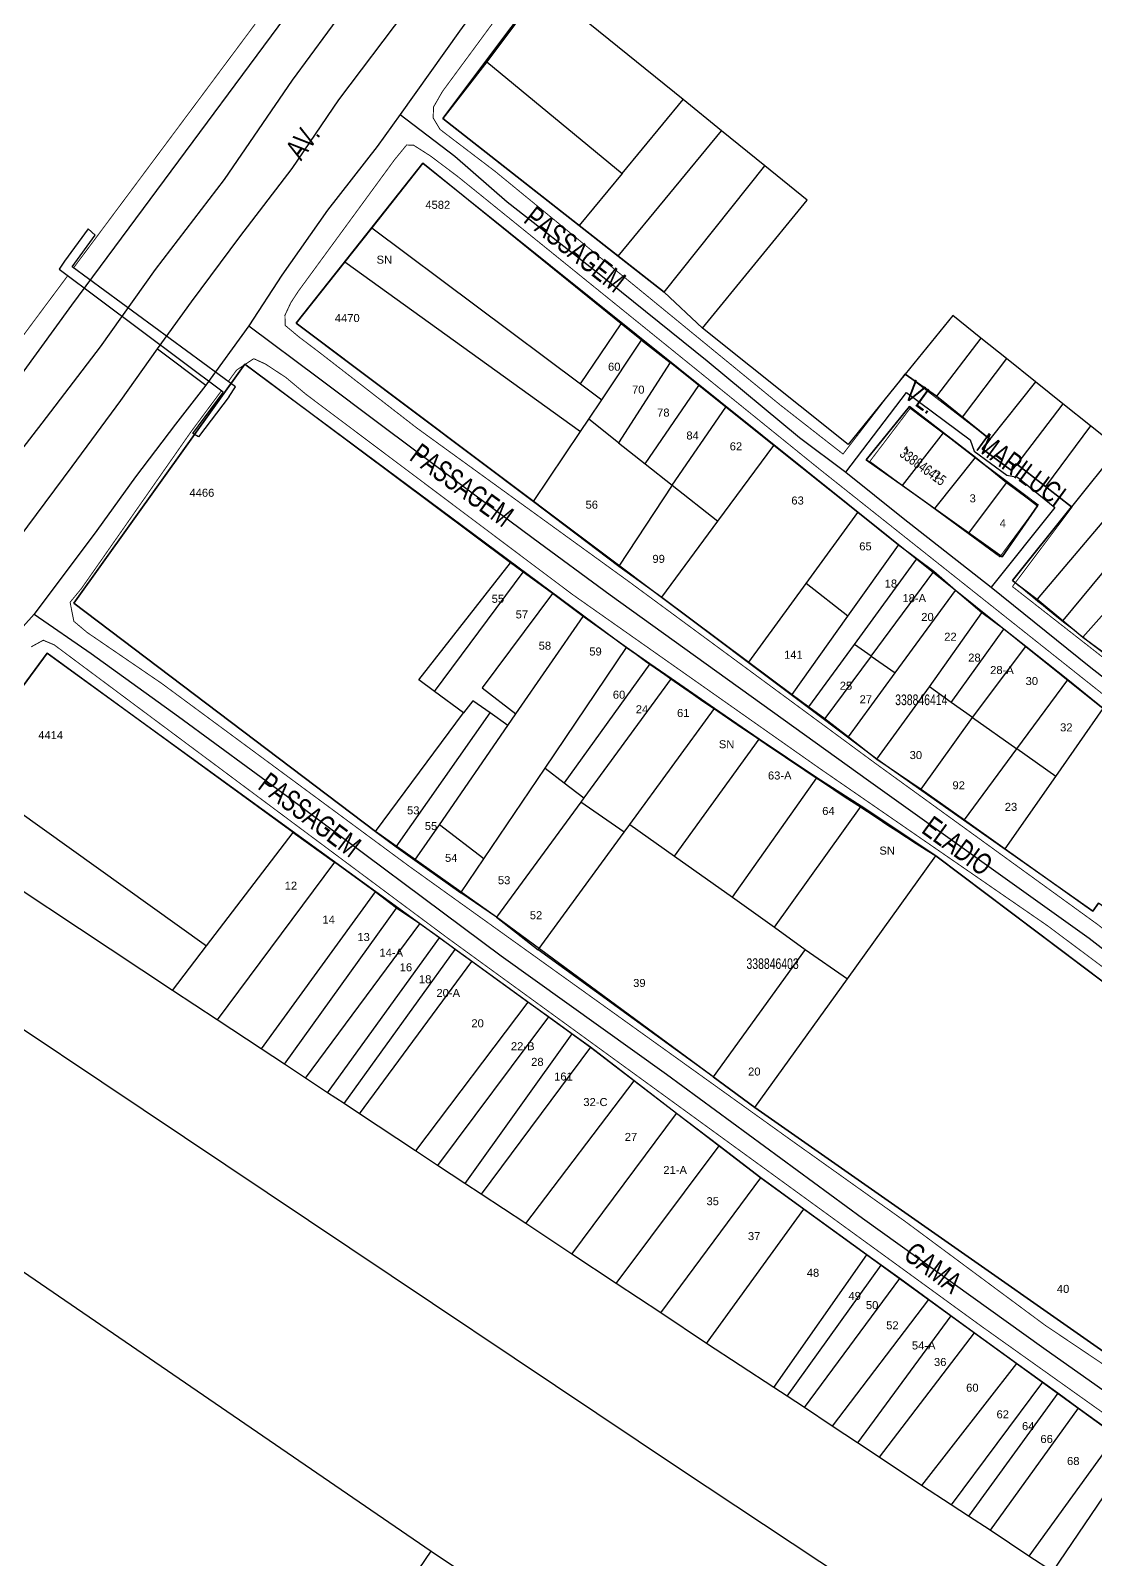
# Model space of a CAD drawing. Extents: x 203640 to 206998, y 4842129 to 4844379.
# Drawn here: x 206279.7 to 206479.3, y 4843448 to 4843734.6 of the extents above; entities that cross this region are included whole.
import ezdxf
from ezdxf.enums import TextEntityAlignment as Align

# ---------------------------------------------------------------- set-up
doc = ezdxf.new("R2010")
doc.units = 0
doc.header["$LTSCALE"] = 1.5
doc.header["$MEASUREMENT"] = 0
for name, pattern in [('PHANTOMX2', [5, 2.5, -0.5, 0.5, -0.5, 0.5, -0.5]), ('TRACO_11', [8, 3, -1, 3, -1]), ('TRACO_25', [8, 3, -1, 1, -1, 1, -1])]:
    doc.linetypes.add(name, pattern=pattern)
for name, color, linetype in [('CD-MALHA-LOTES', 40, 'CONTINUOUS'), ('CD_TXT_QUADRA', 7, 'CONTINUOUS'), ('RU-QUADRAS', 210, 'CONTINUOUS'), ('SV-EIXO-RUA-N-PAV', 6, 'CONTINUOUS'), ('SV-EIXO-RUA-PAV', 20, 'CONTINUOUS'), ('SV-PASSARELAS', 20, 'CONTINUOUS'), ('SV-RUA-NAO-PAV-S-GUIA-C-GUIA', 7, 'PHANTOMX2'), ('SV-RUA-PAVIM-S-GUIA-C-GUIA', 7, 'CONTINUOUS'), ('SV-TXT-RUA-N-PAV-S-GUIA-C-GUIA', 7, 'CONTINUOUS'), ('SV-TXT-RUA-PAV-S-GUIA-C-GUIA', 7, 'CONTINUOUS'), ('Th_NmrPorta', 1, 'CONTINUOUS')]:
    doc.layers.add(name, color=color, linetype=linetype)
doc.styles.add('ARIAL', font='ARIAL.TTF')
doc.styles.get("Standard").update_dxf_attribs({"font": 'ARIAL.TTF'})

msp = doc.modelspace()

# ---------------------------------------------------------------- linework, layer by layer
at = {"layer": 'CD-MALHA-LOTES', "linetype": 'Continuous'}
for points in [[(206375.77, 4843742.94), (206365.2, 4843728.79)], [(206401.99, 4843721.71), (206375.77, 4843742.94)], [(206365.2, 4843728.79), (206356.95, 4843718.13)], [(206365.2, 4843728.79), (206390.54, 4843707.82)], [(206390.54, 4843707.82), (206401.99, 4843721.71)], [(206409.2, 4843715.86), (206401.99, 4843721.71)], [(206356.95, 4843718.13), (206382.51, 4843698.08)], [(206389.8, 4843692.36), (206409.2, 4843715.86)], [(206417.29, 4843709.3), (206409.2, 4843715.86)], [(206353.2, 4843709.78), (206343.62, 4843697.66)], [(206390.35, 4843679.63), (206353.2, 4843709.78)], [(206390.54, 4843707.82), (206382.51, 4843698.08)], [(206398.45, 4843685.57), (206417.29, 4843709.3)], [(206425.22, 4843702.87), (206417.29, 4843709.3)], [(206405.62, 4843678.85), (206425.22, 4843702.87)], [(206343.62, 4843697.66), (206338.6, 4843691.3)], [(206343.62, 4843697.66), (206382.73, 4843668.4)], [(206382.51, 4843698.08), (206389.8, 4843692.36)], [(206338.6, 4843691.3), (206329.48, 4843679.76)], [(206338.6, 4843691.3), (206382.75, 4843659.44)], [(206389.8, 4843692.36), (206398.45, 4843685.57)], [(206398.45, 4843685.57), (206405.62, 4843678.85)], [(206452.56, 4843681.2), (206443.63, 4843670.22)], [(206457.8, 4843676.99), (206452.56, 4843681.2)], [(206329.48, 4843679.76), (206373.95, 4843646.35)], [(206382.73, 4843668.4), (206390.35, 4843679.63)], [(206394.2, 4843676.61), (206390.35, 4843679.63)], [(206432.93, 4843657.06), (206405.62, 4843678.85)], [(206386.74, 4843665.41), (206394.2, 4843676.61)], [(206394.2, 4843676.61), (206399.58, 4843672.38)], [(206457.8, 4843676.99), (206449.49, 4843666.08)], [(206462.6, 4843673.15), (206457.8, 4843676.99)], [(206462.6, 4843673.15), (206454.31, 4843662.15)], [(206468.05, 4843668.77), (206462.6, 4843673.15)], [(206319.85, 4843672.07), (206287.79, 4843627.25)], [(206369.66, 4843634.85), (206319.85, 4843672.07)], [(206399.58, 4843672.38), (206389.87, 4843657.35)], [(206404.92, 4843668.1), (206399.58, 4843672.38)], [(206443.63, 4843670.22), (206432.93, 4843657.06)], [(206443.63, 4843670.22), (206449.49, 4843666.08)], [(206382.73, 4843668.4), (206386.74, 4843665.41)], [(206394.84, 4843653.43), (206404.92, 4843668.1)], [(206409.99, 4843664.04), (206404.92, 4843668.1)], [(206468.05, 4843668.77), (206459.49, 4843658.01)], [(206473.18, 4843664.67), (206468.05, 4843668.77)], [(206384.29, 4843661.75), (206386.74, 4843665.41)], [(206399.92, 4843649.38), (206409.99, 4843664.04)], [(206418.99, 4843656.82), (206409.99, 4843664.04)], [(206444.43, 4843664.16), (206436.3, 4843654.16)], [(206450.78, 4843659.23), (206444.43, 4843664.16)], [(206449.49, 4843666.08), (206454.31, 4843662.15)], [(206473.18, 4843664.67), (206464.5, 4843653.32)], [(206478.33, 4843660.53), (206473.18, 4843664.67)], [(206382.75, 4843659.44), (206384.29, 4843661.75)], [(206389.87, 4843657.35), (206384.29, 4843661.75)], [(206454.31, 4843662.15), (206459.49, 4843658.01)], [(206373.95, 4843646.35), (206382.75, 4843659.44)], [(206443.07, 4843649.32), (206450.78, 4843659.23)], [(206456.77, 4843654.59), (206450.78, 4843659.23)], [(206478.33, 4843660.53), (206469.93, 4843649.14)], [(206483.57, 4843656.33), (206478.33, 4843660.53)], [(206389.87, 4843657.35), (206394.84, 4843653.43)], [(206408.48, 4843642.67), (206418.99, 4843656.82)], [(206434.7, 4843644.26), (206418.99, 4843656.82)], [(206459.49, 4843658.01), (206458.05, 4843656.2)], [(206458.05, 4843656.2), (206463.55, 4843652.13)], [(206483.57, 4843656.33), (206474.79, 4843645.36)], [(206394.84, 4843653.43), (206399.92, 4843649.38)], [(206436.3, 4843654.16), (206443.07, 4843649.32)], [(206449.13, 4843645), (206456.77, 4843654.59)], [(206462.62, 4843649.87), (206456.77, 4843654.59)], [(206463.55, 4843652.13), (206464.5, 4843653.32)], [(206464.5, 4843653.32), (206469.93, 4843649.14)], [(206455.53, 4843640.43), (206462.62, 4843649.87)], [(206468.38, 4843645.54), (206462.62, 4843649.87)], [(206488.78, 4843652.16), (206468.37, 4843628.06)], [(206399.92, 4843649.38), (206389.94, 4843634.22)], [(206399.92, 4843649.38), (206408.48, 4843642.67)], [(206443.07, 4843649.32), (206449.13, 4843645)], [(206469.93, 4843649.14), (206474.79, 4843645.36)], [(206493.37, 4843648.47), (206473.15, 4843624.05)], [(206373.95, 4843646.35), (206389.94, 4843634.22)], [(206425.02, 4843630.94), (206434.7, 4843644.26)], [(206442.33, 4843638.16), (206434.7, 4843644.26)], [(206449.13, 4843645), (206455.53, 4843640.43)], [(206461.79, 4843635.96), (206468.38, 4843645.54)], [(206474.79, 4843645.36), (206463.73, 4843631.54)], [(206498.09, 4843644.69), (206476.89, 4843620.91)], [(206397.98, 4843628.43), (206408.48, 4843642.67)], [(206455.53, 4843640.43), (206461.79, 4843635.96)], [(206432.86, 4843624.86), (206442.33, 4843638.16)], [(206434.1, 4843619.55), (206445.78, 4843635.59)], [(206445.78, 4843635.59), (206442.33, 4843638.16)], [(206448.98, 4843633.19), (206445.78, 4843635.59)], [(206352.45, 4843612.9), (206369.66, 4843634.85)], [(206355.4, 4843610.72), (206372.01, 4843633.12)], [(206372.01, 4843633.12), (206369.66, 4843634.85)], [(206377.48, 4843629.08), (206372.01, 4843633.12)], [(206389.94, 4843634.22), (206397.98, 4843628.43)], [(206437.24, 4843617.37), (206448.98, 4843633.19)], [(206453.06, 4843629.68), (206448.98, 4843633.19)], [(206414.32, 4843616.22), (206425.02, 4843630.94)], [(206432.86, 4843624.86), (206425.02, 4843630.94)], [(206441.74, 4843614.22), (206453.06, 4843629.68)], [(206457.98, 4843625.47), (206453.06, 4843629.68)], [(206463.73, 4843631.54), (206468.37, 4843628.06)], [(206287.79, 4843627.25), (206344.32, 4843584.47)], [(206377.48, 4843629.08), (206364.34, 4843611.41)], [(206383.27, 4843624.81), (206377.48, 4843629.08)], [(206397.98, 4843628.43), (206414.32, 4843616.22)], [(206468.37, 4843628.06), (206473.15, 4843624.05)], [(206370.65, 4843606.53), (206383.27, 4843624.81)], [(206391.38, 4843618.95), (206383.27, 4843624.81)], [(206422.41, 4843610.16), (206432.86, 4843624.86)], [(206448.13, 4843611.58), (206457.98, 4843625.47)], [(206462.09, 4843622.39), (206457.98, 4843625.47)], [(206473.15, 4843624.05), (206476.89, 4843620.91)], [(206452.24, 4843608.68), (206462.09, 4843622.39)], [(206466.22, 4843619.13), (206462.09, 4843622.39)], [(206376.11, 4843596.33), (206391.38, 4843618.95)], [(206395.73, 4843615.92), (206391.38, 4843618.95)], [(206425.55, 4843607.82), (206434.1, 4843619.55)], [(206437.24, 4843617.37), (206434.1, 4843619.55)], [(206456.23, 4843605.84), (206466.22, 4843619.13)], [(206474.07, 4843612.9), (206466.22, 4843619.13)], [(206476.89, 4843620.91), (206482.71, 4843616.65)], [(206282.81, 4843617.91), (206266.61, 4843595.98)], [(206328.87, 4843584.31), (206282.81, 4843617.91)], [(206395.73, 4843615.92), (206379.7, 4843593.58)], [(206399.73, 4843613.15), (206395.73, 4843615.92)], [(206414.32, 4843616.22), (206422.41, 4843610.16)], [(206437.24, 4843617.37), (206428.53, 4843605.64)], [(206437.24, 4843617.37), (206441.74, 4843614.22)], [(206355.4, 4843610.72), (206352.45, 4843612.9)], [(206399.73, 4843613.15), (206383.37, 4843590.77)], [(206407.88, 4843607.51), (206399.73, 4843613.15)], [(206432.95, 4843602.21), (206441.74, 4843614.22)], [(206464.55, 4843599.96), (206474.07, 4843612.9)], [(206480.68, 4843607.55), (206474.07, 4843612.9)], [(206360.85, 4843606.7), (206355.4, 4843610.72)], [(206364.34, 4843611.41), (206370.65, 4843606.53)], [(206422.41, 4843610.16), (206425.55, 4843607.82)], [(206438.3, 4843598.06), (206448.13, 4843611.58)], [(206452.24, 4843608.68), (206448.13, 4843611.58)], [(206344.32, 4843584.47), (206360.85, 4843606.7)], [(206348.23, 4843581.62), (206365.82, 4843606.7)], [(206362.54, 4843608.99), (206360.85, 4843606.7)], [(206365.82, 4843606.7), (206362.54, 4843608.99)], [(206369.16, 4843604.37), (206365.82, 4843606.7)], [(206392, 4843585.79), (206407.88, 4843607.51)], [(206416.21, 4843601.75), (206407.88, 4843607.51)], [(206425.55, 4843607.82), (206428.53, 4843605.64)], [(206456.23, 4843605.84), (206452.24, 4843608.68)], [(206471.84, 4843594.78), (206480.68, 4843607.55)], [(206356.31, 4843585.74), (206369.16, 4843604.37)], [(206369.16, 4843604.37), (206370.65, 4843606.53)], [(206428.53, 4843605.64), (206432.95, 4843602.21)], [(206446.6, 4843592.39), (206456.23, 4843605.84)], [(206456.23, 4843605.84), (206464.55, 4843599.96)], [(206400.36, 4843579.85), (206416.21, 4843601.75)], [(206427.03, 4843594.56), (206416.21, 4843601.75)], [(206432.95, 4843602.21), (206438.3, 4843598.06)], [(206454.69, 4843586.64), (206464.55, 4843599.96)], [(206471.84, 4843594.78), (206464.55, 4843599.96)], [(206266.61, 4843595.98), (206312.63, 4843563.05)], [(206364.62, 4843579.32), (206376.11, 4843596.33)], [(206376.11, 4843596.33), (206379.7, 4843593.58)], [(206438.3, 4843598.06), (206446.6, 4843592.39)], [(206379.7, 4843593.58), (206383.37, 4843590.77)], [(206411.23, 4843572.13), (206427.03, 4843594.56)], [(206435.38, 4843589.24), (206427.03, 4843594.56)], [(206446.6, 4843592.39), (206454.69, 4843586.64)], [(206462.34, 4843581.21), (206471.84, 4843594.78)], [(206382.81, 4843590), (206367.03, 4843568.41)], [(206383.37, 4843590.77), (206382.81, 4843590)], [(206390.96, 4843584.36), (206382.81, 4843590)], [(206419.11, 4843566.52), (206435.38, 4843589.24)], [(206449.36, 4843579.88), (206435.38, 4843589.24)], [(206454.69, 4843586.64), (206462.34, 4843581.21)], [(206306.31, 4843554.68), (206259.65, 4843585.52)], [(206312.63, 4843563.05), (206328.87, 4843584.31)], [(206328.87, 4843584.31), (206336.67, 4843578.72)], [(206344.32, 4843584.47), (206348.23, 4843581.62)], [(206351.7, 4843579.1), (206356.31, 4843585.74)], [(206364.62, 4843579.32), (206356.31, 4843585.74)], [(206374.84, 4843562.29), (206390.96, 4843584.36)], [(206390.96, 4843584.36), (206392, 4843585.79)], [(206392, 4843585.79), (206400.36, 4843579.85)], [(206348.23, 4843581.62), (206351.7, 4843579.1)], [(206462.34, 4843581.21), (206478.77, 4843569.54)], [(206336.67, 4843578.72), (206314.67, 4843549.16)], [(206344.29, 4843573.16), (206336.67, 4843578.72)], [(206351.7, 4843579.1), (206360.35, 4843572.99)], [(206360.35, 4843572.99), (206364.62, 4843579.32)], [(206400.36, 4843579.85), (206411.23, 4843572.13)], [(206432.77, 4843556.83), (206449.36, 4843579.88)], [(206517, 4843528.93), (206449.36, 4843579.88)], [(206344.29, 4843573.16), (206322.93, 4843543.7)], [(206348.29, 4843570.07), (206344.29, 4843573.16)], [(206367.03, 4843568.41), (206360.35, 4843572.99)], [(206327.29, 4843540.82), (206348.29, 4843570.07)], [(206352.65, 4843567.16), (206348.29, 4843570.07)], [(206411.23, 4843572.13), (206419.11, 4843566.52)], [(206478.77, 4843569.54), (206479.83, 4843571.06)], [(206401.28, 4843464.97), (206246.71, 4843568.46)], [(206331.18, 4843538.24), (206352.65, 4843567.16)], [(206356.3, 4843564.53), (206352.65, 4843567.16)], [(206367.03, 4843568.41), (206374.84, 4843562.29)], [(206335.34, 4843535.5), (206356.3, 4843564.53)], [(206359.25, 4843562.34), (206356.3, 4843564.53)], [(206419.11, 4843566.52), (206424.88, 4843562.35)], [(206306.31, 4843554.68), (206312.63, 4843563.05)], [(206338.43, 4843533.45), (206359.25, 4843562.34)], [(206362.37, 4843560.1), (206359.25, 4843562.34)], [(206407.59, 4843538.5), (206374.84, 4843562.29)], [(206424.88, 4843562.35), (206407.59, 4843538.5)], [(206424.88, 4843562.35), (206432.77, 4843556.83)], [(206341.34, 4843531.53), (206362.37, 4843560.1)], [(206372.86, 4843552.49), (206362.37, 4843560.1)], [(206415.42, 4843532.74), (206432.77, 4843556.83)], [(206314.67, 4843549.16), (206306.31, 4843554.68)], [(206372.86, 4843552.49), (206351.81, 4843524.61)], [(206376.73, 4843549.69), (206372.86, 4843552.49)], [(206376.73, 4843549.69), (206355.95, 4843521.87)], [(206381.1, 4843546.53), (206376.73, 4843549.69)], [(206322.93, 4843543.7), (206314.67, 4843549.16)], [(206381.1, 4843546.53), (206361.07, 4843518.49)], [(206384.63, 4843544.01), (206381.1, 4843546.53)], [(206327.29, 4843540.82), (206322.93, 4843543.7)], [(206384.63, 4843544.01), (206364.15, 4843516.45)], [(206392.79, 4843537.7), (206384.63, 4843544.01)], [(206331.18, 4843538.24), (206327.29, 4843540.82)], [(206225.31, 4843538.24), (206354.78, 4843449.55)], [(206335.34, 4843535.5), (206331.18, 4843538.24)], [(206407.59, 4843538.5), (206415.42, 4843532.74)], [(206338.43, 4843533.45), (206335.34, 4843535.5)], [(206372.49, 4843510.94), (206392.79, 4843537.7)], [(206400.77, 4843531.61), (206392.79, 4843537.7)], [(206341.34, 4843531.53), (206338.43, 4843533.45)], [(206415.42, 4843532.74), (206513.93, 4843463.75)], [(206351.81, 4843524.61), (206341.34, 4843531.53)], [(206381.12, 4843505.24), (206400.77, 4843531.61)], [(206408.71, 4843525.56), (206400.77, 4843531.61)], [(206355.95, 4843521.87), (206351.81, 4843524.61)], [(206389.44, 4843499.74), (206408.71, 4843525.56)], [(206416.55, 4843519.52), (206408.71, 4843525.56)], [(206361.07, 4843518.49), (206355.95, 4843521.87)], [(206364.15, 4843516.45), (206361.07, 4843518.49)], [(206397.83, 4843494.2), (206416.55, 4843519.52)], [(206424.61, 4843513.66), (206416.55, 4843519.52)], [(206372.49, 4843510.94), (206364.15, 4843516.45)], [(206406.39, 4843488.49), (206424.61, 4843513.66)], [(206436.43, 4843505.09), (206424.61, 4843513.66)], [(206381.12, 4843505.24), (206372.49, 4843510.94)], [(206389.44, 4843499.74), (206381.12, 4843505.24)], [(206418.98, 4843480.22), (206436.43, 4843505.09)], [(206439.08, 4843503.16), (206436.43, 4843505.09)], [(206421.46, 4843478.58), (206439.08, 4843503.16)], [(206424.73, 4843476.45), (206442.58, 4843500.67)], [(206442.58, 4843500.67), (206439.08, 4843503.16)], [(206447.95, 4843496.7), (206442.58, 4843500.67)], [(206397.83, 4843494.2), (206389.44, 4843499.74)], [(206447.95, 4843496.7), (206429.9, 4843473)], [(206452.17, 4843493.66), (206447.95, 4843496.7)], [(206406.39, 4843488.49), (206397.83, 4843494.2)], [(206452.17, 4843493.66), (206434.69, 4843469.84)], [(206456.52, 4843490.5), (206452.17, 4843493.66)], [(206456.52, 4843490.5), (206438.73, 4843467.17)], [(206464.49, 4843484.71), (206456.52, 4843490.5)], [(206418.98, 4843480.22), (206406.39, 4843488.49)], [(206464.49, 4843484.71), (206446.68, 4843461.83)], [(206469.34, 4843481.2), (206464.49, 4843484.71)], [(206469.34, 4843481.2), (206452.25, 4843458.23)], [(206472.19, 4843479.13), (206469.34, 4843481.2)], [(206421.46, 4843478.58), (206418.98, 4843480.22)], [(206424.73, 4843476.45), (206421.46, 4843478.58)], [(206472.19, 4843479.13), (206455.47, 4843456.11)], [(206476.04, 4843476.33), (206472.19, 4843479.13)], [(206429.9, 4843473), (206424.73, 4843476.45)], [(206476.04, 4843476.33), (206459.51, 4843453.44)], [(206483.13, 4843471.19), (206476.04, 4843476.33)], [(206434.69, 4843469.84), (206429.9, 4843473)], [(206438.73, 4843467.17), (206434.69, 4843469.84)], [(206483.13, 4843471.19), (206466.79, 4843448.62)], [(206446.68, 4843461.83), (206438.73, 4843467.17)], [(206486.79, 4843468.66), (206471.2, 4843445.71)], [(206490.94, 4843405.51), (206401.28, 4843464.97)], [(206452.25, 4843458.23), (206446.68, 4843461.83)], [(206455.47, 4843456.11), (206452.25, 4843458.23)], [(206459.51, 4843453.44), (206455.47, 4843456.11)], [(206466.79, 4843448.62), (206459.51, 4843453.44)], [(206290.91, 4843355.38), (206354.78, 4843449.55)], [(206354.78, 4843449.55), (206469.19, 4843373.17)], [(206471.2, 4843445.71), (206466.79, 4843448.62)]]:
    msp.add_lwpolyline(points, dxfattribs=at)
at = {"layer": 'RU-QUADRAS', "color": 6, "linetype": 'Continuous'}
for points in [[(206356.95, 4843718.13), (206433.62, 4843820.31), (206801.08, 4843566.97), (206701.57, 4843430.31), (206643.53, 4843367.98, 0.010094), (206529.73, 4843450.17), (206587.28, 4843533.87), (206495.16, 4843607.55, -0.024032), (206463.73, 4843631.54), (206474.79, 4843645.36), (206464.5, 4843653.32), (206463.55, 4843652.13), (206458.05, 4843656.2), (206459.49, 4843658.01), (206449.49, 4843666.08), (206443.63, 4843670.22), (206432.93, 4843657.06), (206405.62, 4843678.85), (206398.45, 4843685.57)], [(206287.79, 4843627.25), (206319.85, 4843672.07), (206391.38, 4843618.95, 0.011317), (206449.36, 4843579.88), (206521.5, 4843525.55), (206556.5, 4843500.46), (206532.53, 4843464.69), (206525.08, 4843454.87), (206513.93, 4843463.75), (206415.42, 4843532.74), (206367.03, 4843568.41), (206344.32, 4843584.47)]]:
    msp.add_lwpolyline(points, format="xyb", close=True, dxfattribs=at)
for points in [[(206329.48, 4843679.76), (206353.2, 4843709.78), (206480.68, 4843607.55), (206508.31, 4843587.75), (206561.82, 4843545.92), (206578.05, 4843530.64), (206570.07, 4843519.95), (206571.11, 4843518.98), (206559.42, 4843507.03), (206550.54, 4843513.29), (206541.08, 4843522.57), (206539.4, 4843520.62), (206481.99, 4843564.88), (206484.26, 4843567.88), (206479.83, 4843571.06), (206478.77, 4843569.54), (206438.3, 4843598.06)], [(206436.3, 4843654.16), (206444.43, 4843664.16), (206468.38, 4843645.54), (206461.79, 4843635.96)]]:
    msp.add_lwpolyline(points, close=True, dxfattribs=at)
msp.add_lwpolyline([(206143.26, 4843420.37), (206225.31, 4843538.24, -0.016377), (206259.65, 4843585.52), (206261.44, 4843591.7), (206266.61, 4843595.98), (206282.81, 4843617.91), (206384.63, 4843544.01), (206416.55, 4843519.52), (206517.91, 4843445.95, -0.003947), (206387.13, 4843251.93)], format="xyb", dxfattribs=at)
at = {"layer": 'SV-EIXO-RUA-N-PAV'}
msp.add_lwpolyline([(206373.89, 4843639.45), (206388.3, 4843628.87), (206436.73, 4843594.02), (206478.07, 4843564.49), (206529.75, 4843524.33), (206551.16, 4843509.12), (206561.42, 4843502.29)], dxfattribs=at)
at = {"layer": 'SV-EIXO-RUA-PAV'}
for points in [[(206272.44, 4843632.7), (206287.47, 4843652.92), (206296.62, 4843665.26), (206303.5, 4843674.95), (206309.87, 4843683.79), (206318.89, 4843695.95), (206328.72, 4843708.79), (206337.47, 4843721.63), (206350.03, 4843738.3), (206361.51, 4843753.6), (206374.9, 4843770.54), (206383.5, 4843783.24), (206395.25, 4843798.81), (206407.82, 4843814.11), (206421.08, 4843831.65), (206433.23, 4843848.72), (206449.62, 4843871.9), (206468.47, 4843894.85), (206487.32, 4843919.71), (206502.49, 4843941.43), (206525.44, 4843970.12), (206538.55, 4843987.6), (206545.38, 4843998.12), (206557.84, 4844016.07)], [(206057.35, 4843352.97), (206084.92, 4843393.3), (206114.72, 4843438.12), (206174.45, 4843525.24), (206200.31, 4843561.95), (206231.76, 4843606.55), (206287.43, 4843683.15), (206343.43, 4843758.87), (206387.34, 4843817.05), (206391.46, 4843822.46), (206395.37, 4843827.6), (206403.17, 4843838.27), (206432.08, 4843877.23), (206438.53, 4843885.62), (206453.63, 4843906.07), (206453.9, 4843906.53)], [(206269.79, 4843645.45), (206281.84, 4843661.01), (206292.8, 4843675.37), (206303.1, 4843689.84), (206316.03, 4843706.71), (206328.75, 4843725.34), (206338.72, 4843738.82), (206349.9, 4843753.51), (206361.07, 4843768.41), (206370.94, 4843781.56), (206378.39, 4843791.97), (206386.94, 4843802.93), (206396.36, 4843814.54), (206403.37, 4843823.97), (206412.36, 4843836.9), (206422.44, 4843850.71), (206430.44, 4843861.34), (206440.74, 4843874.05), (206445.59, 4843880.37), (206453.3, 4843890.46), (206459.98, 4843899.67)], [(206369.44, 4843747.49), (206360.05, 4843734.54), (206348.92, 4843718.91), (206344.65, 4843712.88), (206335.34, 4843700.95), (206326.77, 4843688.81), (206320.57, 4843679.28), (206312.5, 4843668.15), (206306.83, 4843660.85), (206299.32, 4843650.95), (206292.12, 4843640.9), (206280.34, 4843625.23), (206274.17, 4843618.29)], [(206348.92, 4843718.91), (206359.18, 4843711.11), (206369.01, 4843702.55), (206385.93, 4843689.27), (206406.49, 4843672.71), (206423.78, 4843658.33), (206432.45, 4843651.84), (206443.25, 4843643.23), (206459.73, 4843630.25), (206478.1, 4843615.48), (206508.12, 4843591.91), (206536.97, 4843569.9), (206560.26, 4843551.24), (206578.45, 4843536.32), (206581, 4843533.41), (206581, 4843531.04)], [(206320.57, 4843679.28), (206333.63, 4843669.55), (206345.71, 4843660.45), (206360.24, 4843649.6), (206373.89, 4843639.45)], [(206303.5, 4843674.95), (206312.5, 4843668.15)], [(206432.45, 4843651.84), (206443.84, 4843666.81), (206455.76, 4843657.93), (206456.55, 4843655.81), (206462.65, 4843651.31), (206464.63, 4843650.91), (206471.65, 4843645.21), (206459.73, 4843630.25)], [(206280.34, 4843625.23), (206291.06, 4843617.86), (206307.42, 4843606), (206327.82, 4843591.06), (206367.9, 4843561.18), (206398.85, 4843539), (206435.61, 4843511.96), (206469.59, 4843487.6), (206518.52, 4843453.05), (206523.68, 4843448.28), (206525.2, 4843446.87), (206554.11, 4843426.34), (206584.07, 4843404.49), (206595.81, 4843396.17), (206603.59, 4843390.48)]]:
    msp.add_lwpolyline(points, dxfattribs=at)
at = {"layer": 'SV-PASSARELAS'}
for points in [[(206287.45, 4843690.36), (206291.8, 4843696.28), (206290.47, 4843697.45), (206286.05, 4843691.4)], [(206286.05, 4843691.4), (206285.06, 4843689.9)], [(206285.06, 4843689.9), (206315.79, 4843666.9)], [(206316.88, 4843666.02), (206318.09, 4843667.82), (206287.45, 4843690.36)], [(206316.88, 4843666.02), (206311.16, 4843658.45), (206310.12, 4843659.12), (206315.79, 4843666.8)]]:
    msp.add_lwpolyline(points, dxfattribs=at)
at = {"layer": 'SV-RUA-NAO-PAV-S-GUIA-C-GUIA', "linetype": 'TRACO_25', "const_width": 0.18, "flags": 128}
for points in [[(206579.13, 4843531.62), (206578.97, 4843529.57), (206576.83, 4843525.67), (206566.76, 4843510.84), (206562.04, 4843506.59), (206559.36, 4843506.08), (206555.94, 4843508.78), (206529.41, 4843526.89), (206479.79, 4843566.95), (206438.08, 4843597.2), (206391.71, 4843631.4), (206375.04, 4843643.48)], [(206370.96, 4843636.64), (206381.26, 4843628.9), (206427.36, 4843596.44), (206470.29, 4843566.79), (206529.09, 4843522.82), (206556.01, 4843502.54), (206557.4, 4843501.5), (206557.38, 4843498.64), (206555.82, 4843496.43), (206542.68, 4843477.27), (206529.8, 4843459.27), (206525.42, 4843454.08)]]:
    msp.add_lwpolyline(points, dxfattribs=at)
at = {"layer": 'SV-RUA-PAVIM-S-GUIA-C-GUIA', "linetype": 'Continuous', "const_width": 0.18, "flags": 128}
for points in [[(206272.6, 4843956.47), (206285.25, 4843941.5), (206321.2, 4843899.19), (206386.04, 4843821.85), (206340.44, 4843760.94), (206287.74, 4843690.15)], [(206431.95, 4843655.24), (206420.16, 4843664.46), (206366.72, 4843708.26), (206356.44, 4843716.09), (206355.14, 4843718.26), (206355.2, 4843720.31), (206356.88, 4843723.23), (206403.12, 4843786.05), (206427.85, 4843819.51), (206429.47, 4843821.33), (206430.51, 4843822.72), (206432.2, 4843823.09), (206433.77, 4843822.51), (206436.97, 4843820.2), (206464.66, 4843800.79), (206506.62, 4843771.7), (206540.46, 4843748.56), (206563.29, 4843732.9), (206603.33, 4843705.22), (206623.18, 4843691.43), (206646.82, 4843675.45), (206663.49, 4843663.49), (206737.07, 4843613.03)], [(206375.04, 4843643.48), (206352.12, 4843660.09), (206333.5, 4843674.54), (206329.99, 4843677.19), (206327.39, 4843679.37), (206327.36, 4843681.27), (206328.46, 4843683.62), (206329.87, 4843685.78), (206347.88, 4843710.4), (206350.16, 4843713.19), (206351.45, 4843713.16), (206354.63, 4843711.13), (206359.76, 4843707.26), (206363.23, 4843704.46), (206427.58, 4843652.38), (206488.46, 4843604.01), (206521.08, 4843579.22), (206544.3, 4843561.37), (206569.16, 4843541.34), (206578.1, 4843533.53), (206579.13, 4843531.62)], [(206053.43, 4843352.96), (206111.45, 4843440.53), (206176.74, 4843535.42), (206221.7, 4843599.35), (206278.9, 4843678.27), (206286.66, 4843688.7)], [(206370.96, 4843636.64), (206331.24, 4843666.49), (206327.56, 4843669.58), (206323.7, 4843672.12), (206321.51, 4843673.12), (206318.31, 4843671), (206316.79, 4843668.93)], [(206315.47, 4843667.13), (206309.78, 4843659.46), (206289.23, 4843630.05), (206287.09, 4843627.45), (206287.79, 4843623.88), (206290.28, 4843621.79), (206304.3, 4843612.2), (206350.52, 4843578.04), (206422.24, 4843526.58), (206443.54, 4843511.4), (206469.83, 4843491.89), (206497.38, 4843473.37), (206510.49, 4843463.84), (206519.8, 4843456.79), (206522.15, 4843455.02), (206524.07, 4843453.89), (206525.42, 4843454.08)], [(206585.21, 4843533.28), (206549.97, 4843561.96), (206484.84, 4843613.85), (206463.7, 4843630.39)]]:
    msp.add_lwpolyline(points, dxfattribs=at)
at = {"layer": 'SV-RUA-PAVIM-S-GUIA-C-GUIA', "linetype": 'TRACO_11', "const_width": 0.18, "flags": 128}
msp.add_lwpolyline([(206431.95, 4843655.24), (206443.56, 4843670.28), (206449.31, 4843665.85), (206454.23, 4843662.06), (206459.55, 4843657.96), (206458.15, 4843656.12), (206463.44, 4843652.28), (206464.38, 4843653.48), (206469.93, 4843649.14), (206474.88, 4843645.28), (206463.7, 4843630.39)], dxfattribs=at)
msp.add_lwpolyline([(206461.35, 4843635.96), (206455.44, 4843640.3), (206449.3, 4843644.81), (206443.1, 4843649.36), (206436.98, 4843653.86), (206444.52, 4843663.8), (206450.71, 4843659.14), (206456.9, 4843654.49), (206462.77, 4843650.07), (206468.56, 4843645.72)], close=True, dxfattribs=at)
at = {"layer": 'SV-RUA-PAVIM-S-GUIA-C-GUIA', "const_width": 0.18}
for points in [[(206284.1, 4843619.47), (206282.06, 4843620.33), (206279.8, 4843619.09)], [(206357.74, 4843564.57), (206284.1, 4843619.47)], [(206457.83, 4843491.75), (206357.74, 4843564.57)], [(206518.88, 4843448.28), (206457.83, 4843491.75)]]:
    msp.add_lwpolyline(points, dxfattribs=at)

# ---------------------------------------------------------------- texts
at = {"layer": 'CD_TXT_QUADRA', "linetype": 'Continuous', "style": 'ARIAL', "width": 0.7}
msp.add_text('338846415', height=2, rotation=324.1436, dxfattribs=at).set_placement((206442.4, 4843654.93))
for s, p in [('338846414', (206441.73, 4843608.16)), ('338846403', (206413.86, 4843558.69))]:
    msp.add_text(s, height=2, dxfattribs=at).set_placement(p)
at = {"layer": 'SV-TXT-RUA-N-PAV-S-GUIA-C-GUIA', "style": 'ARIAL', "width": 0.7}
for s, rotation, p in [('VL.          MARILUCI', 324, (206443.13, 4843666)), ('PASSAGEM', 324, (206350.48, 4843654.25)), ('PASSAGEM', 323, (206322.06, 4843592.61)), ('ELADIO', 324, (206446.45, 4843584.38)), ('GAMA', 323, (206443.05, 4843504.56))]:
    msp.add_text(s, height=4, rotation=rotation, dxfattribs=at).set_placement(p)
at = {"layer": 'SV-TXT-RUA-PAV-S-GUIA-C-GUIA', "style": 'ARIAL', "width": 0.7}
for s, rotation, p in [('AV.                                                           ALMIRANTE                                                  BARROSO', 53.4392, (206330.39, 4843710.09)), ('PASSAGEM', 322, (206371.87, 4843698.81))]:
    msp.add_text(s, height=4, rotation=rotation, dxfattribs=at).set_placement(p)
at = {"layer": 'Th_NmrPorta', "color": 1}
for s, p in [('4582', (206353.67, 4843701.97)), ('SN', (206344.53, 4843691.69)), ('4470', (206336.7, 4843680.74)), ('60', (206387.91, 4843671.62)), ('70', (206392.41, 4843667.32)), ('78', (206397.11, 4843663.02)), ('84', (206402.59, 4843658.72)), ('62', (206410.72, 4843656.69)), ('1', (206443.32, 4843655.92)), ('2', (206449.07, 4843651.37)), ('4466', (206309.46, 4843647.98)), ('63', (206422.27, 4843646.53)), ('3', (206455.67, 4843646.94)), ('56', (206383.7, 4843645.75)), ('4', (206461.31, 4843642.27)), ('65', (206434.99, 4843637.93)), ('99', (206396.23, 4843635.59)), ('18', (206439.76, 4843630.96)), ('55', (206366.1, 4843628.1)), ('18-A', (206443.09, 4843628.22)), ('57', (206370.6, 4843625.17)), ('20', (206446.61, 4843624.7)), ('22', (206450.92, 4843620.99)), ('58', (206374.91, 4843619.31)), ('59', (206384.4, 4843618.22)), ('141', (206420.9, 4843617.61)), ('28', (206455.42, 4843617.08)), ('28-A', (206459.53, 4843614.74)), ('25', (206431.34, 4843611.8)), ('30', (206466.17, 4843612.68)), ('60', (206388.81, 4843610.12)), ('27', (206435.06, 4843609.26)), ('24', (206393.11, 4843607.39)), ('61', (206400.85, 4843606.69)), ('32', (206472.64, 4843603.99)), ('4414', (206281.12, 4843602.55)), ('SN', (206408.68, 4843600.83)), ('30', (206444.44, 4843598.8)), ('63-A', (206417.88, 4843594.97)), ('92', (206452.47, 4843593.13)), ('23', (206462.27, 4843589.09)), ('53', (206350.24, 4843588.43)), ('64', (206428.05, 4843588.32)), ('55', (206353.57, 4843585.5)), ('SN', (206438.77, 4843580.89)), ('54', (206357.36, 4843579.53)), ('53', (206367.27, 4843575.33)), ('12', (206327.31, 4843574.32)), ('52', (206373.25, 4843568.77)), ('14', (206334.38, 4843567.95)), ('13', (206340.93, 4843564.68)), ('14-A', (206345.06, 4843561.76)), ('16', (206348.86, 4843559.01)), ('18', (206352.47, 4843556.77)), ('39', (206392.62, 4843556.07)), ('20-A', (206355.75, 4843554.19)), ('20', (206362.3, 4843548.51)), ('22-B', (206369.71, 4843544.21)), ('28', (206373.5, 4843541.28)), ('161', (206377.81, 4843538.53)), ('20', (206414.16, 4843539.46)), ('32-C', (206383.28, 4843533.74)), ('27', (206391.04, 4843527.2)), ('21-A', (206398.27, 4843521)), ('35', (206406.37, 4843515.15)), ('37', (206414.13, 4843508.61)), ('48', (206425.16, 4843501.73)), ('49', (206432.97, 4843497.39)), ('40', (206472.03, 4843498.71)), ('50', (206436.24, 4843495.67)), ('52', (206440.04, 4843491.88)), ('54-A', (206444.86, 4843488.1)), ('36', (206449, 4843485)), ('60', (206455.03, 4843480.18)), ('62', (206460.72, 4843475.19)), ('64', (206465.5, 4843472.98)), ('66', (206468.95, 4843470.57)), ('68', (206473.94, 4843466.44))]:
    msp.add_text(s, height=1.5, dxfattribs=at).set_placement(p, align=Align.MIDDLE_LEFT)

doc.saveas('drawing.dxf')
